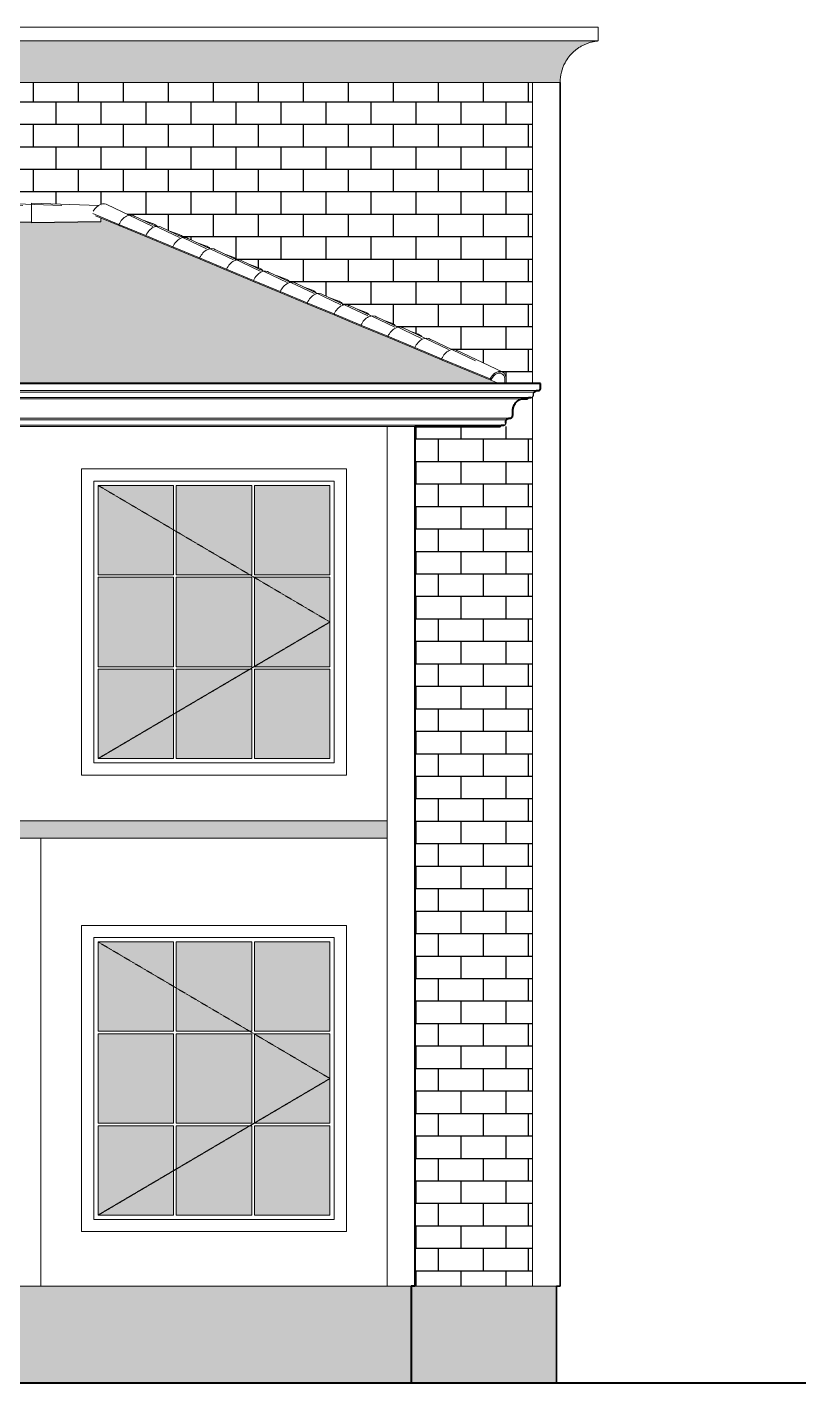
# Model space of a CAD drawing. Header units: inches. Extents: x 8351 to 42256, y 21052 to 33437.
# Drawn here: x 28617.7 to 28842.7, y 25240.8 to 25632.8 of the extents above; entities that cross this region are included whole.
import ezdxf

# ---------------------------------------------------------------- set-up
doc = ezdxf.new("R2010")
doc.units = ezdxf.units.IN
doc.header["$MEASUREMENT"] = 0
doc.linetypes.add('Dash 1_16_', pattern=[0.125, 0.0625, -0.0625])
for name, color, linetype, lineweight in [('A-COLS', 52, 'Continuous', 9), ('A-GENM', 13, 'Continuous', 9), ('A-GLAZ', 160, 'Continuous', 13), ('A-ROOF', 7, 'Continuous', 9), ('A-ROOF-OTLN', 7, 'Continuous', 9), ('Q-CASE', 31, 'Continuous', 9)]:
    doc.layers.add(name, color=color, linetype=linetype, lineweight=lineweight)
pattern_1 = [(0, (27872.0785, 24408.748), (0, 6.5), []), (90, (27872.079, 24408.748), (-13, 8e-16), [6.5, -6.5]), (90, (27878.579, 24408.748), (-13, 8e-16), [-6.5, 6.5])]

# ---------------------------------------------------------------- blocks, each defined once
blk = doc.blocks.new('Casement 3x3 with Trim - 36_ x 48_-165538-North')
at = {"layer": 'A-GLAZ', "lineweight": 9}
for p, q in [((72.32, 104.25), (-4.18, 104.25)), ((-4.18, 104.25), (-4.18, 15.75)), ((72.32, 15.75), (72.32, 104.25)), ((-0.68, 19.25), (-0.68, 100.75)), ((-0.68, 100.75), (68.82, 100.75)), ((0.57, 73.67), (0.57, 99.5)), ((0.57, 99.5), (22.41, 99.5)), ((22.41, 99.5), (22.41, 73.67)), ((23.16, 73.67), (23.16, 99.5)), ((23.16, 99.5), (44.99, 99.5)), ((44.99, 99.5), (44.99, 73.67)), ((45.74, 73.67), (45.74, 99.5)), ((45.74, 99.5), (67.57, 99.5)), ((67.57, 99.5), (67.57, 73.67)), ((68.82, 100.75), (68.82, 19.25)), ((22.41, 73.67), (0.57, 73.67)), ((0.57, 47.08), (0.57, 72.92)), ((0.57, 72.92), (22.41, 72.92)), ((22.41, 72.92), (22.41, 47.08)), ((44.99, 73.67), (23.16, 73.67)), ((23.16, 47.08), (23.16, 72.92)), ((23.16, 72.92), (44.99, 72.92)), ((44.99, 72.92), (44.99, 47.08)), ((67.57, 73.67), (45.74, 73.67)), ((45.74, 47.08), (45.74, 72.92)), ((45.74, 72.92), (67.57, 72.92)), ((67.57, 72.92), (67.57, 47.08)), ((22.41, 47.08), (0.57, 47.08)), ((44.99, 47.08), (23.16, 47.08)), ((67.57, 47.08), (45.74, 47.08)), ((0.57, 20.5), (0.57, 46.33)), ((0.57, 46.33), (22.41, 46.33)), ((22.41, 46.33), (22.41, 20.5)), ((23.16, 20.5), (23.16, 46.33)), ((23.16, 46.33), (44.99, 46.33)), ((44.99, 46.33), (44.99, 20.5)), ((45.74, 20.5), (45.74, 46.33)), ((45.74, 46.33), (67.57, 46.33)), ((67.57, 46.33), (67.57, 20.5)), ((22.41, 20.5), (0.57, 20.5)), ((44.99, 20.5), (23.16, 20.5)), ((67.57, 20.5), (45.74, 20.5)), ((-4.18, 15.75), (72.32, 15.75)), ((68.82, 19.25), (-0.68, 19.25))]:
    blk.add_line(p, q, dxfattribs=at)
at = {"layer": 'A-GLAZ', "linetype": 'Dash 1_16_', "lineweight": 9}
for p, q in [((67.57, 60), (0.57, 99.5)), ((67.57, 60), (0.57, 99.5)), ((0.57, 20.5), (67.57, 60)), ((67.57, 60), (0.57, 20.5))]:
    blk.add_line(p, q, dxfattribs=at)
blk = doc.blocks.new('eef - eef-178467-North')
at = {"layer": 'Q-CASE'}
for p, q in [((765.07, 360), (477.07, 360)), ((488.07, 348), (754.07, 348))]:
    blk.add_line(p, q, dxfattribs=at)
for points in [[(477.07, 360), (477.41, 359.97), (478.06, 359.89), (479.03, 359.68), (479.82, 359.44), (480.45, 359.21), (480.9, 359.02), (481.35, 358.81), (481.79, 358.58), (482.23, 358.33), (482.79, 357.98), (483.46, 357.5), (484.47, 356.64), (485.59, 355.41), (486.86, 353.47), (487.83, 350.98), (488.07, 348.99), (488.07, 348)], [(765.07, 360), (764.74, 359.97), (764.09, 359.89), (763.11, 359.68), (762.32, 359.44), (761.7, 359.21), (761.24, 359.02), (760.79, 358.81), (760.35, 358.58), (759.92, 358.33), (759.36, 357.98), (758.69, 357.5), (757.68, 356.64), (756.56, 355.41), (755.29, 353.47), (754.32, 350.98), (754.07, 348.99), (754.07, 348)]]:
    blk.add_open_spline(points, degree=3, knots=[0, 0, 0, 0, 0.055556, 0.111111, 0.166667, 0.194444, 0.222222, 0.25, 0.277778, 0.305556, 0.333333, 0.388889, 0.444444, 0.555556, 0.666667, 0.833333, 1, 1, 1, 1], dxfattribs=at)
blk = doc.blocks.new('RoofCap_Boral_HighProfileClayTiles - Type as Specified in 07 32 00-198088-North')
at = {"layer": 'A-GENM'}
for p, q in [((418.54, 312.39), (398.54, 313.14)), ((398.54, 307.52), (398.54, 313.12)), ((429.81, 312.39), (409.81, 313.14)), ((409.81, 307.52), (409.81, 313.12)), ((441.08, 312.39), (421.08, 313.14)), ((421.08, 307.52), (421.08, 313.12)), ((452.34, 312.39), (432.34, 313.14)), ((432.34, 307.52), (432.34, 313.12)), ((463.61, 312.39), (443.61, 313.14)), ((443.61, 307.52), (443.61, 313.12)), ((474.88, 312.39), (454.88, 313.14)), ((454.88, 307.52), (454.88, 313.12)), ((486.15, 312.39), (466.15, 313.14)), ((466.15, 307.52), (466.15, 313.12)), ((497.42, 312.39), (477.42, 313.14)), ((477.42, 307.52), (477.42, 313.12)), ((508.68, 312.39), (488.68, 313.14)), ((488.68, 307.52), (488.68, 313.12)), ((519.95, 312.39), (499.95, 313.14)), ((499.95, 307.52), (499.95, 313.12)), ((531.22, 312.39), (511.22, 313.14)), ((511.22, 307.52), (511.22, 313.12)), ((542.49, 312.39), (522.49, 313.14)), ((522.49, 307.52), (522.49, 313.12)), ((553.76, 312.39), (533.76, 313.14)), ((533.76, 307.52), (533.76, 313.12)), ((565.02, 312.39), (545.02, 313.14)), ((545.02, 307.52), (545.02, 313.12)), ((576.29, 312.39), (556.29, 313.14)), ((556.29, 307.52), (556.29, 313.12)), ((587.56, 312.39), (567.56, 313.14)), ((567.56, 307.52), (567.56, 313.12)), ((598.83, 312.39), (578.83, 313.14)), ((578.83, 307.52), (578.83, 313.12)), ((610.1, 312.39), (590.1, 313.14)), ((590.1, 307.52), (590.1, 313.12)), ((620.76, 312.41), (601.37, 313.14)), ((601.37, 307.52), (601.37, 313.12)), ((409.81, 307.68), (398.54, 307.52)), ((398.54, 307.45), (409.81, 307.61)), ((398.54, 307.45), (398.54, 307.52)), ((421.08, 307.68), (409.81, 307.52)), ((409.81, 307.45), (421.08, 307.61)), ((409.81, 307.45), (409.81, 307.52)), ((432.34, 307.68), (421.08, 307.52)), ((421.08, 307.45), (432.34, 307.61)), ((421.08, 307.45), (421.08, 307.52)), ((443.61, 307.68), (432.34, 307.52)), ((432.34, 307.45), (443.61, 307.61)), ((432.34, 307.45), (432.34, 307.52)), ((454.88, 307.68), (443.61, 307.52)), ((443.61, 307.45), (454.88, 307.61)), ((443.61, 307.45), (443.61, 307.52)), ((466.15, 307.68), (454.88, 307.52)), ((454.88, 307.45), (466.15, 307.61)), ((454.88, 307.45), (454.88, 307.52)), ((477.42, 307.68), (466.15, 307.52)), ((466.15, 307.45), (477.42, 307.61)), ((466.15, 307.45), (466.15, 307.52)), ((488.68, 307.68), (477.42, 307.52)), ((477.42, 307.45), (488.68, 307.61)), ((477.42, 307.45), (477.42, 307.52)), ((499.95, 307.68), (488.68, 307.52)), ((488.68, 307.45), (499.95, 307.61)), ((488.68, 307.45), (488.68, 307.52)), ((511.22, 307.68), (499.95, 307.52)), ((499.95, 307.45), (511.22, 307.61)), ((499.95, 307.45), (499.95, 307.52)), ((522.49, 307.68), (511.22, 307.52)), ((511.22, 307.45), (522.49, 307.61)), ((511.22, 307.45), (511.22, 307.52)), ((533.76, 307.68), (522.49, 307.52)), ((522.49, 307.45), (533.76, 307.61)), ((522.49, 307.45), (522.49, 307.52)), ((545.02, 307.68), (533.76, 307.52)), ((533.76, 307.45), (545.02, 307.61)), ((533.76, 307.45), (533.76, 307.52)), ((556.29, 307.68), (545.02, 307.52)), ((545.02, 307.45), (556.29, 307.61)), ((545.02, 307.45), (545.02, 307.52)), ((567.56, 307.68), (556.29, 307.52)), ((556.29, 307.45), (567.56, 307.61)), ((556.29, 307.45), (556.29, 307.52)), ((578.83, 307.68), (567.56, 307.52)), ((567.56, 307.45), (578.83, 307.61)), ((567.56, 307.45), (567.56, 307.52)), ((590.1, 307.68), (578.83, 307.52)), ((578.83, 307.45), (590.1, 307.61)), ((578.83, 307.45), (578.83, 307.52)), ((601.37, 307.68), (590.1, 307.52)), ((590.1, 307.45), (601.37, 307.61)), ((590.1, 307.45), (590.1, 307.52)), ((621.37, 307.81), (601.37, 307.52)), ((601.37, 307.45), (621.37, 307.74)), ((601.37, 307.45), (601.37, 307.52)), ((621.37, 308.84), (621.37, 307.81)), ((621.37, 307.81), (621.37, 307.74))]:
    blk.add_line(p, q, dxfattribs=at)
blk = doc.blocks.new('RoofCap_Boral_HighProfileClayTiles - Type as Specified in 07 32 00-198042-North')
at = {"layer": 'A-GENM'}
for p, q in [((626.61, 306.96), (619.09, 310.1)), ((636.37, 306.38), (623.11, 312.72)), ((619.82, 309.48), (626.81, 306.57)), ((626.81, 306.57), (626.61, 306.96)), ((634.38, 303.73), (626.61, 306.96)), ((626.81, 306.57), (634.57, 303.34)), ((644.14, 303.14), (630.88, 309.48)), ((651.91, 299.9), (638.65, 306.24)), ((634.57, 303.34), (634.38, 303.73)), ((642.15, 300.49), (634.38, 303.73)), ((634.57, 303.34), (642.34, 300.1)), ((659.68, 296.67), (646.42, 303.01)), ((642.34, 300.1), (642.15, 300.49)), ((649.91, 297.25), (642.15, 300.49)), ((642.34, 300.1), (650.11, 296.86)), ((667.45, 293.43), (654.19, 299.77)), ((650.11, 296.86), (649.91, 297.25)), ((657.68, 294.02), (649.91, 297.25)), ((650.11, 296.86), (657.88, 293.63)), ((657.88, 293.63), (657.68, 294.02)), ((665.45, 290.78), (657.68, 294.02)), ((675.21, 290.19), (661.95, 296.53)), ((657.88, 293.63), (665.65, 290.39)), ((665.65, 290.39), (665.45, 290.78)), ((673.22, 287.54), (665.45, 290.78)), ((665.65, 290.39), (673.42, 287.15)), ((682.98, 286.96), (669.72, 293.29)), ((673.42, 287.15), (673.22, 287.54)), ((680.99, 284.31), (673.22, 287.54)), ((673.42, 287.15), (681.19, 283.92)), ((690.75, 283.72), (677.49, 290.06)), ((698.52, 280.48), (685.26, 286.82)), ((681.19, 283.92), (680.99, 284.31)), ((688.76, 281.07), (680.99, 284.31)), ((681.19, 283.92), (688.95, 280.68)), ((706.29, 277.25), (693.03, 283.58)), ((688.95, 280.68), (688.76, 281.07)), ((696.52, 277.83), (688.76, 281.07)), ((688.95, 280.68), (696.72, 277.44)), ((714.06, 274.01), (700.8, 280.35)), ((696.72, 277.44), (696.52, 277.83)), ((704.29, 274.6), (696.52, 277.83)), ((696.72, 277.44), (704.49, 274.21)), ((704.49, 274.21), (704.29, 274.6)), ((712.06, 271.36), (704.29, 274.6)), ((721.83, 270.77), (708.56, 277.11)), ((704.49, 274.21), (712.26, 270.97)), ((712.26, 270.97), (712.06, 271.36)), ((719.83, 268.12), (712.06, 271.36)), ((712.26, 270.97), (720.03, 267.73)), ((729.59, 267.54), (716.33, 273.87)), ((737.36, 264.3), (724.1, 270.64)), ((720.03, 267.73), (719.83, 268.12)), ((733.86, 262.27), (719.83, 268.12)), ((720.03, 267.73), (734.06, 261.88)), ((733.86, 262.27), (734.06, 261.88))]:
    blk.add_line(p, q, dxfattribs=at)
for centre, major_axis, start_param, end_param in [((621.39, 308.83), (1.63, 3.92), 6.116062, 7.633052), ((629.15, 305.6), (1.63, 3.92), 6.116062, 7.787292), ((636.92, 302.36), (1.63, 3.92), 6.116062, 7.787292), ((644.69, 299.12), (1.63, 3.92), 6.116062, 7.787292), ((652.46, 295.89), (1.63, 3.92), 6.116062, 7.787292), ((660.23, 292.65), (1.63, 3.92), 6.116062, 7.787292), ((668, 289.41), (1.63, 3.92), 6.116062, 7.787292), ((675.76, 286.18), (1.63, 3.92), 6.116062, 7.787292), ((683.53, 282.94), (1.63, 3.92), 6.116062, 7.787292), ((691.3, 279.7), (1.63, 3.92), 6.116062, 7.787292), ((699.07, 276.46), (1.63, 3.92), 6.116062, 7.787292), ((706.84, 273.23), (1.63, 3.92), 6.116062, 7.787292), ((714.61, 269.99), (1.63, 3.92), 6.116062, 7.787292), ((722.38, 266.75), (1.63, 3.92), 6.116062, 7.787292), ((735.94, 261.1), (1.35, 3.23), 4.930973, 7.773294), ((735.94, 261.1), (1.15, 2.77), 4.920509, 7.853982)]:
    blk.add_ellipse(centre, major_axis=major_axis, ratio=0.67828, start_param=start_param, end_param=end_param, dxfattribs=at)
blk = doc.blocks.new('RoofCap_Boral_HighProfileClayTiles - Type as Specified in 07 32 00-198679-North')
at = {"layer": 'A-GENM'}
for p, q in [((629.62, 309.59), (629.51, 309.63)), ((636.62, 307.09), (633.59, 308.17)), ((637.4, 306.36), (637.23, 306.42)), ((644.27, 303.9), (641.29, 304.96)), ((645.19, 303.12), (644.94, 303.21)), ((651.92, 300.71), (649, 301.76)), ((652.97, 299.89), (652.65, 300)), ((659.57, 297.52), (656.7, 298.55)), ((660.75, 296.65), (660.37, 296.79)), ((667.23, 294.33), (664.41, 295.34)), ((668.54, 293.42), (668.09, 293.58)), ((674.88, 291.15), (672.11, 292.14)), ((676.32, 290.18), (675.8, 290.37)), ((682.53, 287.96), (679.82, 288.93)), ((684.11, 286.94), (683.52, 287.16)), ((690.18, 284.77), (687.52, 285.72)), ((691.89, 283.71), (691.23, 283.95)), ((697.83, 281.58), (695.23, 282.51)), ((699.67, 280.47), (698.95, 280.73)), ((705.48, 278.39), (702.93, 279.31)), ((707.46, 277.24), (706.66, 277.52)), ((713.13, 275.21), (710.64, 276.1))]:
    blk.add_line(p, q, dxfattribs=at)
for centre, start_param in [((635.08, 303.13), 5.924405), ((642.73, 299.94), 5.901036), ((650.38, 296.75), 5.877668), ((658.03, 293.56), 5.880824), ((665.68, 290.38), 5.886875), ((673.34, 287.19), 5.892926), ((680.99, 284), 5.898976), ((688.64, 280.81), 5.905027), ((696.29, 277.62), 5.911078), ((703.94, 274.44), 5.917128), ((711.59, 271.25), 5.923179)]:
    blk.add_ellipse(centre, major_axis=(1.63, 3.92), ratio=0.67828, start_param=start_param, end_param=6.450308, dxfattribs=at)

msp = doc.modelspace()

# ---------------------------------------------------------------- hatches: boundary and pattern name
h = msp.add_hatch()
h.set_pattern_fill('BRICK', color=16, scale=26)
h.set_pattern_definition(pattern_1)
edge = h.paths.add_edge_path()
edge.add_line((28763.72, 25616.83), (28513.72, 25616.83))
edge.add_line((28513.72, 25616.83), (28513.72, 25581.69))
edge.add_line((28513.72, 25581.69), (28517.6, 25581.55))
edge.add_line((28517.6, 25581.55), (28517.6, 25581.97))
edge.add_line((28517.6, 25581.97), (28528.87, 25581.55))
edge.add_line((28528.87, 25581.55), (28528.87, 25581.97))
edge.add_line((28528.87, 25581.97), (28540.14, 25581.55))
edge.add_line((28540.14, 25581.55), (28540.14, 25581.97))
edge.add_line((28540.14, 25581.97), (28551.41, 25581.55))
edge.add_line((28551.41, 25581.55), (28551.41, 25581.97))
edge.add_line((28551.41, 25581.97), (28562.67, 25581.55))
edge.add_line((28562.67, 25581.55), (28562.67, 25581.97))
edge.add_line((28562.67, 25581.97), (28573.94, 25581.55))
edge.add_line((28573.94, 25581.55), (28573.94, 25581.97))
edge.add_line((28573.94, 25581.97), (28585.21, 25581.55))
edge.add_line((28585.21, 25581.55), (28585.21, 25581.97))
edge.add_line((28585.21, 25581.97), (28596.48, 25581.55))
edge.add_line((28596.48, 25581.55), (28596.48, 25581.97))
edge.add_line((28596.48, 25581.97), (28607.75, 25581.55))
edge.add_line((28607.75, 25581.55), (28607.75, 25581.97))
edge.add_line((28607.75, 25581.97), (28619.01, 25581.55))
edge.add_line((28619.01, 25581.55), (28619.01, 25581.97))
edge.add_line((28619.01, 25581.97), (28638.35, 25581.25))
edge.add_ellipse((28639.04, 25577.66), major_axis=(1.63, 3.92), ratio=0.67828, start_angle=-9.5754, end_angle=44.2892, ccw=False)
edge.add_line((28640.41, 25581.71), (28647.21, 25578.46))
edge.add_ellipse((28646.8, 25574.43), major_axis=(1.63, 3.92), ratio=0.67828, start_angle=-9.5754, end_angle=23.9968, ccw=False)
edge.add_line((28648.22, 25578.46), (28651.34, 25576.97))
edge.add_line((28651.34, 25576.97), (28654.53, 25575.82))
edge.add_ellipse((28652.73, 25571.96), major_axis=(1.63, 3.92), ratio=0.67828, start_angle=-20.2768, end_angle=9.5754, ccw=False)
edge.add_ellipse((28654.57, 25571.19), major_axis=(1.63, 3.92), ratio=0.67828, start_angle=-9.5754, end_angle=20.2768, ccw=False)
edge.add_line((28656.05, 25575.19), (28659.05, 25573.76))
edge.add_line((28659.05, 25573.76), (28662.21, 25572.63))
edge.add_ellipse((28660.38, 25568.77), major_axis=(1.63, 3.92), ratio=0.67828, start_angle=-21.6249, end_angle=9.5754, ccw=False)
edge.add_ellipse((28662.34, 25567.95), major_axis=(1.63, 3.92), ratio=0.67828, start_angle=-9.5754, end_angle=21.6249, ccw=False)
edge.add_line((28663.79, 25571.97), (28666.76, 25570.55))
edge.add_line((28666.76, 25570.55), (28669.88, 25569.43))
edge.add_ellipse((28668.03, 25565.58), major_axis=(1.63, 3.92), ratio=0.67828, start_angle=-22.9857, end_angle=9.5754, ccw=False)
edge.add_ellipse((28670.11, 25564.72), major_axis=(1.63, 3.92), ratio=0.67828, start_angle=-9.5754, end_angle=22.9857, ccw=False)
edge.add_line((28671.54, 25568.74), (28674.47, 25567.34))
edge.add_line((28674.47, 25567.34), (28677.53, 25566.24))
edge.add_ellipse((28675.68, 25562.39), major_axis=(1.63, 3.92), ratio=0.67828, start_angle=-23.0536, end_angle=9.5754, ccw=False)
edge.add_line((28678.27, 25565.53), (28678.3, 25565.52))
edge.add_ellipse((28677.88, 25561.48), major_axis=(1.63, 3.92), ratio=0.67828, start_angle=-9.5754, end_angle=23.7011, ccw=False)
edge.add_line((28679.3, 25565.51), (28682.18, 25564.13))
edge.add_line((28682.18, 25564.13), (28685.18, 25563.06))
edge.add_ellipse((28683.33, 25559.21), major_axis=(1.63, 3.92), ratio=0.67828, start_angle=-22.7069, end_angle=9.5754, ccw=False)
edge.add_line((28685.93, 25562.34), (28686.09, 25562.28))
edge.add_ellipse((28685.65, 25558.24), major_axis=(1.63, 3.92), ratio=0.67828, start_angle=-9.5754, end_angle=23.4643, ccw=False)
edge.add_line((28687.07, 25562.27), (28689.89, 25560.92))
edge.add_line((28689.89, 25560.92), (28692.82, 25559.87))
edge.add_ellipse((28690.98, 25556.02), major_axis=(1.63, 3.92), ratio=0.67828, start_angle=-22.3602, end_angle=9.5754, ccw=False)
edge.add_line((28693.58, 25559.16), (28693.64, 25559.13))
edge.add_line((28693.64, 25559.13), (28693.87, 25559.05))
edge.add_ellipse((28693.41, 25555.01), major_axis=(1.63, 3.92), ratio=0.67828, start_angle=-9.5754, end_angle=23.225, ccw=False)
edge.add_line((28694.84, 25559.03), (28697.61, 25557.71))
edge.add_line((28697.61, 25557.71), (28700.47, 25556.69))
edge.add_ellipse((28698.64, 25552.83), major_axis=(1.63, 3.92), ratio=0.67828, start_angle=-22.0136, end_angle=9.5754, ccw=False)
edge.add_line((28701.23, 25555.98), (28701.35, 25555.92))
edge.add_line((28701.35, 25555.92), (28701.65, 25555.81))
edge.add_ellipse((28701.18, 25551.77), major_axis=(1.63, 3.92), ratio=0.67828, start_angle=-9.5754, end_angle=22.9831, ccw=False)
edge.add_line((28702.61, 25555.79), (28705.32, 25554.5))
edge.add_line((28705.32, 25554.5), (28708.11, 25553.5))
edge.add_ellipse((28706.29, 25549.64), major_axis=(1.63, 3.92), ratio=0.67828, start_angle=-21.6669, end_angle=9.5754, ccw=False)
edge.add_line((28708.87, 25552.8), (28709.06, 25552.71))
edge.add_line((28709.06, 25552.71), (28709.43, 25552.58))
edge.add_ellipse((28708.95, 25548.53), major_axis=(1.63, 3.92), ratio=0.67828, start_angle=-9.5754, end_angle=22.7386, ccw=False)
edge.add_line((28710.39, 25552.55), (28713.03, 25551.29))
edge.add_line((28713.03, 25551.29), (28715.76, 25550.31))
edge.add_ellipse((28713.94, 25546.45), major_axis=(1.63, 3.92), ratio=0.67828, start_angle=-21.3202, end_angle=9.5754, ccw=False)
edge.add_line((28716.52, 25549.62), (28716.77, 25549.5))
edge.add_line((28716.77, 25549.5), (28717.21, 25549.34))
edge.add_ellipse((28716.72, 25545.3), major_axis=(1.63, 3.92), ratio=0.67828, start_angle=-9.5754, end_angle=22.4912, ccw=False)
edge.add_line((28718.16, 25549.32), (28720.74, 25548.08))
edge.add_line((28720.74, 25548.08), (28723.41, 25547.13))
edge.add_ellipse((28721.59, 25543.27), major_axis=(1.63, 3.92), ratio=0.67828, start_angle=-20.9735, end_angle=9.5754, ccw=False)
edge.add_line((28724.17, 25546.44), (28724.48, 25546.29))
edge.add_line((28724.48, 25546.29), (28724.99, 25546.11))
edge.add_ellipse((28724.49, 25542.06), major_axis=(1.63, 3.92), ratio=0.67828, start_angle=-9.5754, end_angle=22.2409, ccw=False)
edge.add_line((28725.93, 25546.08), (28728.45, 25544.87))
edge.add_line((28728.45, 25544.87), (28731.05, 25543.94))
edge.add_ellipse((28729.24, 25540.08), major_axis=(1.63, 3.92), ratio=0.67828, start_angle=-20.6269, end_angle=9.5754, ccw=False)
edge.add_line((28731.82, 25543.26), (28732.67, 25542.86))
edge.add_ellipse((28732.26, 25538.82), major_axis=(1.63, 3.92), ratio=0.67828, start_angle=-9.5754, end_angle=23.9968, ccw=False)
edge.add_line((28733.67, 25542.85), (28740.44, 25539.62))
edge.add_ellipse((28740.02, 25535.59), major_axis=(1.63, 3.92), ratio=0.67828, start_angle=-9.5754, end_angle=23.9968, ccw=False)
edge.add_line((28741.44, 25539.62), (28755.54, 25532.88))
edge.add_ellipse((28753.59, 25529.93), major_axis=(1.35, 3.23), ratio=0.67828, start_angle=-77.4532, end_angle=85.3769, ccw=False)
edge.add_line((28756.02, 25529.74), (28763.72, 25529.74))
edge.add_line((28763.72, 25529.74), (28763.72, 25616.83))
at = {"lineweight": -2, "transparency": 33554544}
h = msp.add_hatch(dxfattribs=at)
h.set_pattern_fill('AR-RSHKE', scale=0.4, style=0)
h.set_pattern_definition([(0, (27872.0785, 24408.7483), (10.2, 4.8), [2.4, -2, 2.8, -1.2, 3.6, -1.6]), (0, (27874.4785, 24408.9483), (10.2, 4.8), [2, -7.6, 1.6, -2.4]), (0, (27879.2785, 24408.4483), (10.2, 4.8), [1.2, -12.4]), (90, (27872.0785, 24408.7483), (-3.4, 4.8), [4.6, -14.6]), (90, (27874.4785, 24408.7483), (-3.4, 4.8), [4.5, -14.7]), (90, (27876.4785, 24408.7483), (-3.4, 4.8), [4.2, -15]), (90, (27879.2785, 24408.4483), (-3.4, 4.8), [4.6, -14.6]), (90, (27880.4785, 24408.4483), (-3.4, 4.8), [4.6, -14.6]), (90, (27884.0785, 24408.7483), (-3.4, 4.8), [4.4, -14.8])])
h.paths.add_polyline_path([(28706.6, 25549.51), (28698.83, 25552.75), (28691.07, 25555.98), (28683.3, 25559.22), (28675.53, 25562.46), (28667.76, 25565.7), (28659.99, 25568.93), (28652.22, 25572.17), (28644.46, 25575.41), (28639.01, 25577.67), (28639.01, 25576.64), (28639.01, 25576.57), (28619.01, 25576.28), (28607.75, 25576.28), (28607.75, 25576.44), (28596.48, 25576.28), (28585.21, 25576.28), (28585.21, 25576.44), (28573.94, 25576.28), (28562.67, 25576.28), (28562.67, 25576.44), (28551.41, 25576.28), (28540.14, 25576.28), (28540.14, 25576.44), (28528.87, 25576.28), (28517.6, 25576.28), (28517.6, 25576.44), (28506.33, 25576.28), (28495.07, 25576.28), (28495.07, 25576.44), (28483.8, 25576.28), (28472.53, 25576.28), (28472.53, 25576.44), (28464.58, 25576.33), (28565.07, 25529.75), (28754.03, 25529.75), (28751.71, 25530.72), (28737.68, 25536.56), (28729.91, 25539.8), (28722.14, 25543.04), (28714.37, 25546.27)])
h = msp.add_hatch()
h.set_pattern_fill('BRICK', color=16, scale=26)
h.set_pattern_definition(pattern_1)
edge = h.paths.add_edge_path()
edge.add_line((28763.72, 25517.33), (28754.16, 25517.33))
edge.add_spline(control_points=[(28754.16, 25517.33), (28754.15, 25517.33), (28754.14, 25517.33), (28754.13, 25517.33)], knot_values=[0, 0, 0, 0, 0.028218, 0.028218, 0.028218, 0.028218], degree=3, periodic=0)
edge.add_line((28754.14, 25517.33), (28729.72, 25517.33))
edge.add_line((28729.72, 25517.33), (28729.72, 25268.83))
edge.add_line((28729.72, 25268.83), (28763.72, 25268.83))
edge.add_line((28763.72, 25268.83), (28763.72, 25517.33))
at = {"lineweight": 40, "transparency": 33554544}
h = msp.add_hatch(color=256, dxfattribs=at)
h.set_gradient(name='INVSPHERICAL')
h.paths.add_polyline_path([(28660.06, 25487.46), (28638.22, 25500.33), (28638.22, 25474.5), (28660.06, 25474.5)])
h.paths.add_polyline_path([(28660.81, 25487.02), (28660.81, 25474.5), (28682.04, 25474.5)], flags=17)
h.paths.add_polyline_path([(28682.64, 25500.33), (28660.81, 25500.33), (28660.81, 25487.02), (28682.04, 25474.5), (28682.64, 25474.5)])
h.paths.add_polyline_path([(28660.06, 25500.33), (28638.22, 25500.33), (28660.06, 25487.46)], flags=17)
h.paths.add_polyline_path([(28705.22, 25500.33), (28683.39, 25500.33), (28683.39, 25474.5), (28705.22, 25474.5)])
h = msp.add_hatch(color=256, dxfattribs=at)
h.set_gradient(name='INVSPHERICAL')
h.paths.add_polyline_path([(28660.06, 25473.75), (28638.22, 25473.75), (28638.22, 25447.91), (28660.06, 25447.91)])
h.paths.add_polyline_path([(28682.64, 25473.75), (28660.81, 25473.75), (28660.81, 25447.91), (28682.64, 25447.91)])
h.paths.add_polyline_path([(28683.39, 25473.7), (28683.39, 25447.96), (28705.22, 25460.83)])
h.paths.add_polyline_path([(28705.22, 25473.75), (28683.39, 25473.75), (28683.39, 25473.7), (28705.22, 25460.83)])
h.paths.add_polyline_path([(28705.22, 25460.83), (28683.39, 25447.96), (28683.39, 25447.91), (28705.22, 25447.91)])
h = msp.add_hatch(color=256, dxfattribs=at)
h.set_gradient(name='INVSPHERICAL')
h.paths.add_polyline_path([(28660.06, 25447.16), (28638.22, 25447.16), (28638.22, 25421.33), (28660.06, 25434.2)])
h.paths.add_polyline_path([(28660.06, 25434.2), (28638.22, 25421.33), (28660.06, 25421.33)])
h.paths.add_polyline_path([(28682.64, 25447.16), (28682.04, 25447.16), (28660.81, 25434.65), (28660.81, 25421.33), (28682.64, 25421.33)])
h.paths.add_polyline_path([(28682.04, 25447.16), (28660.81, 25447.16), (28660.81, 25434.65)], flags=17)
h.paths.add_polyline_path([(28705.22, 25447.16), (28683.39, 25447.16), (28683.39, 25421.33), (28705.22, 25421.33)])
at = {"lineweight": -2, "transparency": 33554638}
h = msp.add_hatch(color=256, dxfattribs=at)
h.set_gradient(color1=(255, 255, 255))
h.paths.add_polyline_path([(28505.03, 25403.33), (27943.72, 25403.33), (27943.72, 25398.33), (28497.72, 25398.33)])
h.paths.add_polyline_path([(28721.72, 25403.33), (28505.03, 25403.33), (28519.01, 25398.33), (28721.72, 25398.33)])
h.paths.add_polyline_path([(28505.03, 25403.33), (28497.72, 25398.33), (28519.01, 25398.33)])
at = {"lineweight": 40, "transparency": 33554544}
h = msp.add_hatch(color=256, dxfattribs=at)
h.set_gradient(name='INVSPHERICAL')
h.paths.add_polyline_path([(28660.06, 25355.46), (28638.22, 25368.33), (28638.22, 25342.5), (28660.06, 25342.5)])
h.paths.add_polyline_path([(28660.81, 25355.02), (28660.81, 25342.5), (28682.04, 25342.5)], flags=17)
h.paths.add_polyline_path([(28682.64, 25368.33), (28660.81, 25368.33), (28660.81, 25355.02), (28682.04, 25342.5), (28682.64, 25342.5)])
h.paths.add_polyline_path([(28660.06, 25368.33), (28638.22, 25368.33), (28660.06, 25355.46)], flags=17)
h.paths.add_polyline_path([(28705.22, 25368.33), (28683.39, 25368.33), (28683.39, 25342.5), (28705.22, 25342.5)])
h = msp.add_hatch(color=256, dxfattribs=at)
h.set_gradient(name='INVSPHERICAL')
h.paths.add_polyline_path([(28660.06, 25341.75), (28638.22, 25341.75), (28638.22, 25315.91), (28660.06, 25315.91)])
h.paths.add_polyline_path([(28682.64, 25341.75), (28660.81, 25341.75), (28660.81, 25315.91), (28682.64, 25315.91)])
h.paths.add_polyline_path([(28683.39, 25341.7), (28683.39, 25315.96), (28705.22, 25328.83)])
h.paths.add_polyline_path([(28705.22, 25341.75), (28683.39, 25341.75), (28683.39, 25341.7), (28705.22, 25328.83)])
h.paths.add_polyline_path([(28705.22, 25328.83), (28683.39, 25315.96), (28683.39, 25315.91), (28705.22, 25315.91)])
h = msp.add_hatch(color=256, dxfattribs=at)
h.set_gradient(name='INVSPHERICAL')
h.paths.add_polyline_path([(28660.06, 25315.16), (28638.22, 25315.16), (28638.22, 25289.33), (28660.06, 25302.2)])
h.paths.add_polyline_path([(28660.06, 25302.2), (28638.22, 25289.33), (28660.06, 25289.33)])
h.paths.add_polyline_path([(28682.64, 25315.16), (28682.04, 25315.16), (28660.81, 25302.65), (28660.81, 25289.33), (28682.64, 25289.33)])
h.paths.add_polyline_path([(28682.04, 25315.16), (28660.81, 25315.16), (28660.81, 25302.65)], flags=17)
h.paths.add_polyline_path([(28705.22, 25315.16), (28683.39, 25315.16), (28683.39, 25289.33), (28705.22, 25289.33)])
h = msp.add_hatch()
h.set_pattern_fill('GRAVEL', color=8, scale=20)
h.set_pattern_definition([(228.01279, (27886.4785, 24428.7483), (-160, -180), [2.69072, -266.38176]), (184.96974, (27884.67855, 24426.7483), (240, 20), [4.61736, -457.1185]), (132.51045, (27880.0785, 24426.3483), (200, -220), [3.25576, -322.32065]), (267.27369, (27872.2785, 24421.3483), (20, 400), [4.20476, -416.27116]), (292.83365, (27872.0785, 24417.1483), (-100, 240), [4.1231, -408.18746]), (357.27369, (27873.6785, 24413.3483), (-400, 20), [4.20476, -416.27116]), (37.69424, (27877.87855, 24413.1483), (-260, -200), [5.56058, -550.49697]), (72.25533, (27882.27855, 24416.5483), (140, 440), [5.24976, -519.72643]), (121.42957, (27883.8785, 24421.5483), (-160, 260), [4.219, -417.68146]), (175.23636, (27881.6785, 24425.1483), (220, -20), [4.81664, -236.01525]), (222.39744, (27876.87855, 24425.54827), (-240, -220), [6.22896, -616.6675]), (138.81407, (27892.0785, 24421.1483), (-140, 120), [2.12602, -210.4769]), (171.46923, (27890.4785, 24422.5483), (260, -40), [4.04474, -400.43023]), (225, (27886.479, 24423.148), (-2e-15, -20), [2.82842, -25.45585]), (203.1986, (27885.0785, 24425.5483), (100, 40), [1.52316, -150.7923]), (291.8014, (27883.6785, 24424.9483), (-20, 60), [2.15406, -105.54924]), (30.96376, (27884.4785, 24422.9483), (60, 40), [3.49858, -113.12046]), (161.56505, (27887.4785, 24424.748), (40, -20), [2.52982, -60.71573]), (16.38954, (27872.0785, 24424.9483), (200, 60), [3.544, -350.8569]), (70.34618, (27875.4785, 24425.9483), (-80, -220), [2.97322, -294.34815]), (293.1986, (27887.4785, 24428.7483), (-40, 100), [3.0463, -149.26916]), (343.61046, (27888.6785, 24425.9483), (-200, 60), [3.544, -350.8569]), (339.44395, (27872.0785, 24412.5483), (-100, 40), [3.4176, -167.46247]), (294.77514, (27875.2785, 24411.3483), (-100, 220), [2.86356, -283.49286]), (66.8014, (27887.6785, 24408.7483), (40, 100), [3.0463, -149.26916]), (17.35402, (27888.8785, 24411.5483), (-260, -80), [3.35262, -331.90847]), (69.44395, (27877.8785, 24408.7483), (-40, -100), [1.7088, -169.17127]), (101.30993, (27886.4785, 24408.7483), (-20, 80), [1.0198, -100.9606]), (165.96376, (27886.2785, 24409.7483), (60, -20), [4.1231, -78.339]), (186.00901, (27882.2785, 24410.7483), (200, 20), [3.821, -378.27846]), (303.69007, (27884.4785, 24421.148), (-20, 40), [2.88444, -69.2266]), (353.15723, (27886.07855, 24418.7483), (340, -40), [5.03588, -498.55125]), (60.9454, (27891.0785, 24418.1483), (-80, -140), [2.05912, -203.85348]), (90, (27892.079, 24419.948), (-20, 20), [1.2, -18.8]), (120.25644, (27881.8785, 24411.3483), (80, -140), [2.77848, -275.0704]), (48.01279, (27880.4785, 24413.7483), (160, 180), [5.38144, -263.69104]), (0, (27884.079, 24417.748), (20, 20), [5.2, -14.8]), (325.30485, (27889.2785, 24417.7483), (200, -140), [3.16228, -313.06549]), (254.0546, (27891.8785, 24415.9483), (-20, -80), [2.91204, -142.69016]), (207.645975, (27891.07855, 24413.1483), (-380, -200), [4.7413, -469.38948]), (175.42608, (27886.87855, 24410.9483), (-260, 20), [5.01598, -496.58147])])
h.paths.add_polyline_path([(28728.72, 25268.83), (28721.72, 25268.83), (28621.72, 25268.83), (28613.72, 25268.83), (28513.72, 25268.83), (28505.72, 25268.83), (27943.72, 25268.83), (27936.72, 25268.83), (27936.72, 25240.83), (28728.72, 25240.83)])
h.paths.add_polyline_path([(28770.72, 25268.83), (28763.72, 25268.83), (28729.72, 25268.83), (28728.72, 25268.83), (28728.72, 25240.83), (28770.72, 25240.83)])
at = {"layer": 'A-COLS'}
h = msp.add_hatch(color=256, dxfattribs=at)
h.dxf.hatch_style = 1
edge = h.paths.add_edge_path()
edge.add_spline(control_points=[(28771.72, 25616.83), (28771.72, 25617.82), (28771.97, 25619.81), (28772.94, 25622.3), (28774.21, 25624.25), (28775.33, 25625.47), (28776.34, 25626.33), (28777.01, 25626.81), (28777.57, 25627.16), (28778, 25627.41), (28778.44, 25627.64), (28778.89, 25627.85), (28779.35, 25628.04), (28779.97, 25628.27), (28780.76, 25628.51), (28781.74, 25628.72), (28782.39, 25628.8), (28782.72, 25628.83)], knot_values=[0, 0, 0, 0, 0.166667, 0.333333, 0.444444, 0.555556, 0.611111, 0.666667, 0.694444, 0.722222, 0.75, 0.777778, 0.805556, 0.833333, 0.888889, 0.944444, 1, 1, 1, 1], degree=3, periodic=0)
edge.add_line((28782.72, 25628.83), (28494.72, 25628.83))
edge.add_spline(control_points=[(28494.72, 25628.83), (28495.06, 25628.8), (28495.71, 25628.72), (28496.68, 25628.51), (28497.47, 25628.27), (28498.1, 25628.04), (28498.55, 25627.85), (28499, 25627.64), (28499.44, 25627.41), (28499.88, 25627.16), (28500.44, 25626.81), (28501.11, 25626.33), (28502.12, 25625.47), (28503.24, 25624.25), (28504.51, 25622.3), (28505.48, 25619.81), (28505.72, 25617.82), (28505.72, 25616.83)], knot_values=[0, 0, 0, 0, 0.055556, 0.111111, 0.166667, 0.194444, 0.222222, 0.25, 0.277778, 0.305556, 0.333333, 0.388889, 0.444444, 0.555556, 0.666667, 0.833333, 1, 1, 1, 1], degree=3, periodic=0)
edge.add_line((28505.72, 25616.83), (28771.72, 25616.83))

# ---------------------------------------------------------------- linework, layer by layer
for p, q in [((28494.72, 25632.83), (28782.72, 25632.83)), ((28782.72, 25632.83), (28782.72, 25628.83)), ((28782.72, 25628.83), (28494.72, 25628.83)), ((28763.72, 25529.74), (28763.72, 25616.83)), ((28763.72, 25268.83), (28763.72, 25525.91)), ((28721.72, 25398.33), (28721.72, 25517.33)), ((27943.72, 25403.33), (28721.72, 25403.33)), ((28721.72, 25398.33), (27943.72, 25398.33)), ((28621.72, 25398.33), (28621.72, 25268.83)), ((28721.72, 25268.83), (28721.72, 25398.33)), ((28621.72, 25268.83), (28613.72, 25268.83)), ((28621.72, 25268.83), (28721.72, 25268.83)), ((28728.72, 25268.83), (28721.72, 25268.83)), ((28729.72, 25268.83), (28763.72, 25268.83)), ((28770.72, 25268.83), (28763.72, 25268.83))]:
    msp.add_line(p, q, dxfattribs=at)
at = {"layer": 'A-COLS', "lineweight": 35}
for p, q in [((28771.72, 25616.83), (28771.72, 25268.83)), ((28770.72, 25268.83), (28770.72, 25240.83)), ((28771.72, 25268.83), (28770.72, 25268.83))]:
    msp.add_line(p, q, dxfattribs=at)
at = {"layer": 'A-COLS', "lineweight": 40}
for p, q in [((28766.03, 25529.74), (27899.25, 25529.74)), ((28764.97, 25527.74), (28765.44, 25527.74)), ((28766.03, 25528.33), (28766.03, 25529.74)), ((28760.72, 25525.33), (28761.93, 25525.33)), ((28762.63, 25525.74), (28763.25, 25525.74)), ((28757.02, 25519.74), (28757.15, 25519.74)), ((28758.03, 25520.62), (28758.03, 25521.74)), ((28729.72, 25517.33), (28729.72, 25268.83)), ((28729.72, 25517.33), (28754.13, 25517.33)), ((28754.7, 25517.74), (28755.44, 25517.74)), ((28756.03, 25518.33), (28756.03, 25518.76)), ((28728.72, 25268.83), (28728.72, 25240.83)), ((28729.72, 25268.83), (28728.72, 25268.83)), ((27864.72, 25240.83), (28842.72, 25240.83))]:
    msp.add_line(p, q, dxfattribs=at)
at = {"layer": 'A-COLS', "lineweight": 30}
msp.add_line((28764.03, 25526.53), (28764.03, 25526.76), dxfattribs=at)
for points, knots in [([(28764.03, 25526.76), (28764.04, 25526.85), (28764.05, 25526.97), (28764.11, 25527.14), (28764.16, 25527.24), (28764.2, 25527.31), (28764.22, 25527.33)], [0, 0, 0, 0, 0.1666667, 0.25, 0.3333333, 0.3964598, 0.3964598, 0.3964598, 0.3964598]), ([(28763.25, 25525.74), (28763.32, 25525.74), (28763.42, 25525.76), (28763.55, 25525.8), (28763.63, 25525.84), (28763.68, 25525.88), (28763.74, 25525.92), (28763.79, 25525.96), (28763.84, 25526.01), (28763.88, 25526.06), (28763.93, 25526.14), (28763.98, 25526.23), (28764.02, 25526.36), (28764.03, 25526.46), (28764.03, 25526.53)], [0, 0, 0, 0, 0.166667, 0.25, 0.333333, 0.375, 0.416667, 0.5, 0.541667, 0.583333, 0.666667, 0.75, 0.833333, 1, 1, 1, 1]), ([(28755.44, 25517.74), (28755.5, 25517.74), (28755.57, 25517.75), (28755.67, 25517.79), (28755.73, 25517.82), (28755.77, 25517.84), (28755.81, 25517.87), (28755.85, 25517.91), (28755.89, 25517.94), (28755.92, 25517.98), (28755.96, 25518.04), (28755.99, 25518.11), (28756.02, 25518.21), (28756.03, 25518.28), (28756.03, 25518.33)], [0, 0, 0, 0, 0.166667, 0.25, 0.333333, 0.375, 0.416667, 0.5, 0.541667, 0.583333, 0.666667, 0.75, 0.833333, 1, 1, 1, 1])]:
    msp.add_open_spline(points, degree=3, knots=knots, dxfattribs=at)
at = {"layer": 'A-COLS', "lineweight": 40}
for points, knots in [([(28764.22, 25527.33), (28764.23, 25527.33), (28764.23, 25527.34), (28764.24, 25527.34), (28764.25, 25527.34), (28764.29, 25527.35), (28764.36, 25527.37), (28764.42, 25527.4), (28764.46, 25527.43), (28764.5, 25527.46), (28764.54, 25527.49), (28764.58, 25527.53), (28764.61, 25527.57), (28764.64, 25527.61), (28764.66, 25527.65), (28764.67, 25527.67), (28764.67, 25527.67), (28764.67, 25527.68), (28764.67, 25527.68)], [0.0945292, 0.0945292, 0.0945292, 0.0945292, 0.1125841, 0.1125841, 0.1125841, 0.1666667, 0.25, 0.3333333, 0.375, 0.4166667, 0.5, 0.5416667, 0.5833333, 0.6666667, 0.7198914, 0.7198914, 0.7198914, 0.737029, 0.737029, 0.737029, 0.737029]), ([(28764.67, 25527.68), (28764.7, 25527.69), (28764.82, 25527.73), (28764.93, 25527.74), (28765.02, 25527.74)], [0.7707446, 0.7707446, 0.7707446, 0.7707446, 0.8333333, 1, 1, 1, 1]), ([(28765.44, 25527.74), (28765.5, 25527.74), (28765.57, 25527.75), (28765.67, 25527.79), (28765.73, 25527.82), (28765.77, 25527.84), (28765.81, 25527.87), (28765.85, 25527.91), (28765.89, 25527.94), (28765.92, 25527.98), (28765.96, 25528.04), (28765.99, 25528.11), (28766.02, 25528.21), (28766.03, 25528.28), (28766.03, 25528.33)], [0, 0, 0, 0, 0.166667, 0.25, 0.333333, 0.375, 0.416667, 0.5, 0.541667, 0.583333, 0.666667, 0.75, 0.833333, 1, 1, 1, 1]), ([(28758.03, 25521.74), (28758.04, 25522.09), (28758.1, 25522.62), (28758.33, 25523.28), (28758.56, 25523.75), (28758.8, 25524.11), (28759.03, 25524.38), (28759.2, 25524.57), (28759.39, 25524.75), (28759.67, 25524.97), (28759.93, 25525.15), (28760.13, 25525.26), (28760.17, 25525.28), (28760.18, 25525.29), (28760.18, 25525.29), (28760.19, 25525.29)], [0, 0, 0, 0, 0.1666667, 0.25, 0.3333333, 0.4166667, 0.4583333, 0.5, 0.5416667, 0.5833333, 0.6666667, 0.6917731, 0.6917731, 0.6917731, 0.6943958, 0.6943958, 0.6943958, 0.6943958]), ([(28760.19, 25525.29), (28760.19, 25525.29), (28760.37, 25525.32), (28760.54, 25525.33), (28760.72, 25525.33)], [0.91520356, 0.91520356, 0.91520356, 0.91520356, 0.91666667, 1, 1, 1, 1]), ([(28761.93, 25525.33), (28762.01, 25525.33), (28762.11, 25525.34), (28762.24, 25525.38), (28762.31, 25525.42), (28762.37, 25525.46), (28762.43, 25525.5), (28762.48, 25525.54), (28762.53, 25525.59), (28762.57, 25525.65), (28762.6, 25525.69), (28762.62, 25525.72), (28762.62, 25525.73), (28762.63, 25525.74), (28762.63, 25525.74)], [0, 0, 0, 0, 0.1666667, 0.25, 0.3333333, 0.375, 0.4166667, 0.5, 0.5416667, 0.5833333, 0.6666667, 0.6666667, 0.6666667, 0.6879032, 0.6879032, 0.6879032, 0.6879032]), ([(28756.03, 25518.76), (28756.04, 25518.85), (28756.05, 25518.97), (28756.11, 25519.14), (28756.16, 25519.25), (28756.22, 25519.34), (28756.28, 25519.41), (28756.34, 25519.47), (28756.42, 25519.54), (28756.51, 25519.6), (28756.58, 25519.64), (28756.66, 25519.68), (28756.8, 25519.73), (28756.93, 25519.74), (28757.02, 25519.74)], [0, 0, 0, 0, 0.166667, 0.25, 0.333333, 0.416667, 0.458333, 0.5, 0.583333, 0.666667, 0.708333, 0.75, 0.833333, 1, 1, 1, 1]), ([(28757.15, 25519.74), (28757.23, 25519.74), (28757.35, 25519.76), (28757.49, 25519.81), (28757.58, 25519.85), (28757.64, 25519.89), (28757.71, 25519.94), (28757.76, 25519.99), (28757.82, 25520.04), (28757.87, 25520.1), (28757.92, 25520.18), (28757.97, 25520.29), (28758.02, 25520.43), (28758.03, 25520.55), (28758.03, 25520.62)], [0, 0, 0, 0, 0.166667, 0.25, 0.333333, 0.375, 0.416667, 0.5, 0.541667, 0.583333, 0.666667, 0.75, 0.833333, 1, 1, 1, 1]), ([(28754.13, 25517.33), (28754.18, 25517.33), (28754.26, 25517.34), (28754.36, 25517.37), (28754.42, 25517.4), (28754.46, 25517.43), (28754.5, 25517.46), (28754.54, 25517.49), (28754.58, 25517.53), (28754.61, 25517.57), (28754.64, 25517.62), (28754.68, 25517.68), (28754.69, 25517.73), (28754.7, 25517.74)], [0, 0, 0, 0, 0.1666667, 0.25, 0.3333333, 0.375, 0.4166667, 0.5, 0.5416667, 0.5833333, 0.6666667, 0.75, 0.8087355, 0.8087355, 0.8087355, 0.8087355])]:
    msp.add_open_spline(points, degree=3, knots=knots, dxfattribs=at)
at = {"layer": 'A-ROOF'}
for p in [(27916.9, 25529.75), (28751.71, 25530.72)]:
    msp.add_line(p, (28754.03, 25529.75), dxfattribs=at)
at = {"layer": 'A-ROOF-OTLN'}
for p, q in [((27900.33, 25527.74), (28764.97, 25527.74)), ((27901.07, 25527.33), (28764.22, 25527.33)), ((27902.83, 25525.74), (28762.63, 25525.74)), ((27905.03, 25525.33), (28760.72, 25525.33)), ((27908.27, 25519.74), (28757.02, 25519.74)), ((27909.07, 25519.33), (28756.22, 25519.33)), ((27910.75, 25517.74), (28754.7, 25517.74)), ((27935.72, 25517.33), (28729.72, 25517.33))]:
    msp.add_line(p, q, dxfattribs=at)

# ---------------------------------------------------------------- block references
at = {"layer": 'A-COLS'}
msp.add_blockref('eef - eef-178467-North', (28017.65, 25268.83), dxfattribs=at)
at = {"layer": 'A-GENM'}
for name in ['RoofCap_Boral_HighProfileClayTiles - Type as Specified in 07 32 00-198088-North', 'RoofCap_Boral_HighProfileClayTiles - Type as Specified in 07 32 00-198042-North', 'RoofCap_Boral_HighProfileClayTiles - Type as Specified in 07 32 00-198679-North']:
    msp.add_blockref(name, (28017.65, 25268.83), dxfattribs=at)
at = {"layer": 'A-GLAZ'}
for p in [(28637.65, 25400.83), (28637.65, 25268.83)]:
    msp.add_blockref('Casement 3x3 with Trim - 36_ x 48_-165538-North', p, dxfattribs=at)

doc.saveas('drawing.dxf')
